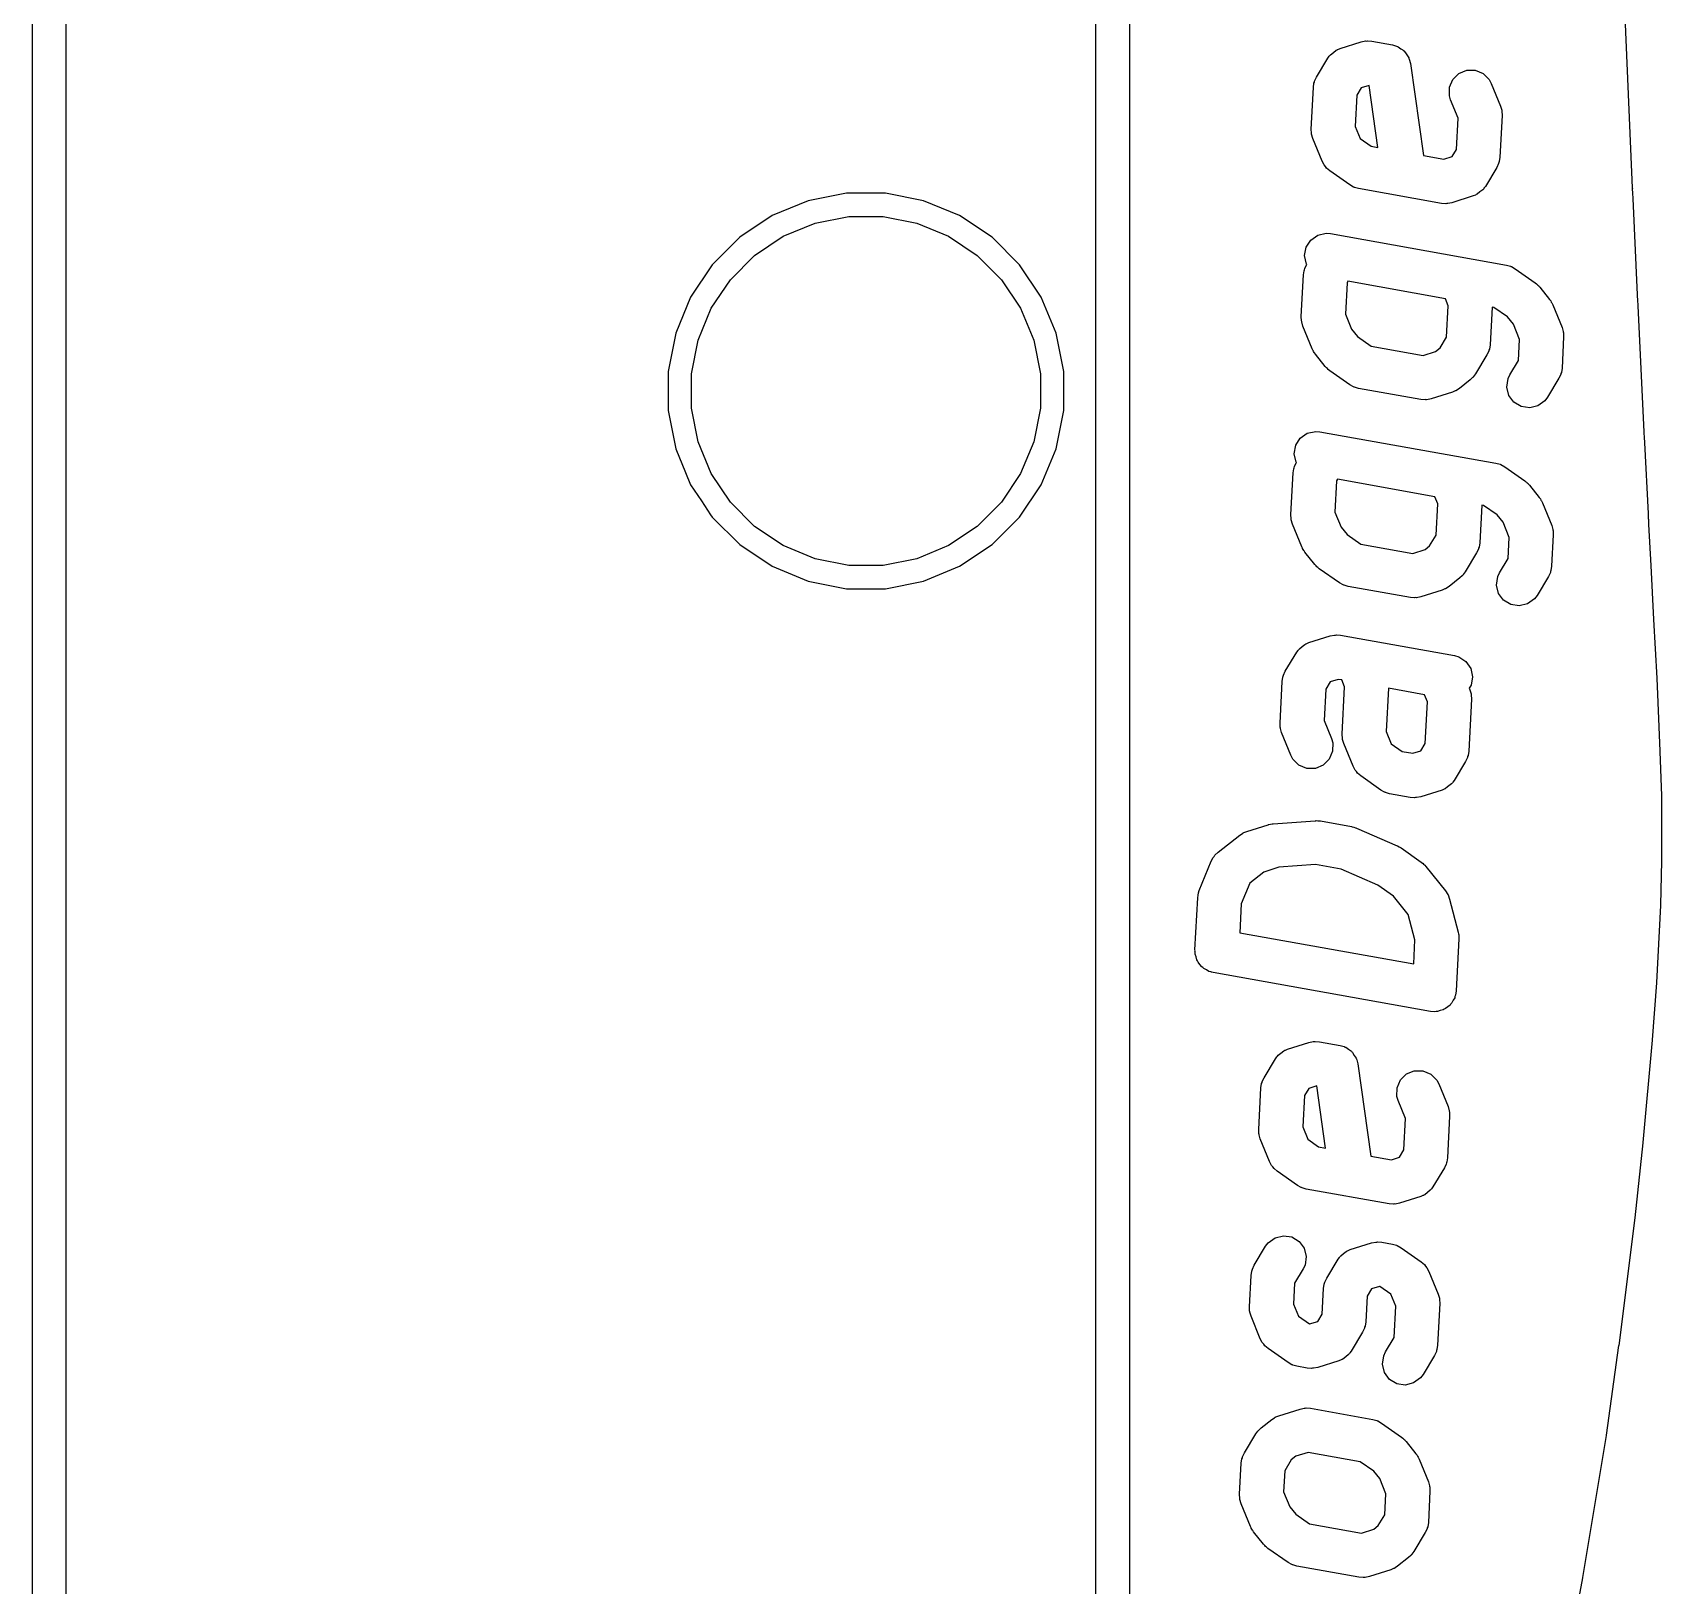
# Model space of a CAD drawing. Extents: x 121.6 to 171.8, y -137.8 to -68.
# Drawn here: x 164 to 171.43, y -114.95 to -107.86 of the extents above; entities that cross this region are included whole.
import ezdxf

# ---------------------------------------------------------------- set-up
doc = ezdxf.new("R2010")
doc.units = 0
doc.layers.add('BLACK', color=7, linetype='CONTINUOUS')

msp = doc.modelspace()

# ---------------------------------------------------------------- linework, layer by layer
at = {"layer": 'BLACK', "linetype": 'CONTINUOUS'}
for p, q in [((163.9981, -118.478837), (163.9981, -103.632401)), ((169.0019, -103.632401), (169.0019, -119.482)), ((164.1505, -103.708601), (164.1505, -119.482)), ((168.8495, -119.482), (168.8495, -103.708601)), ((171.263614, -107.82695), (171.296439, -108.572432)), ((169.907752, -107.981521), (169.914147, -107.972939)), ((169.914147, -107.972939), (169.915354, -107.970617)), ((169.915354, -107.970617), (169.91676, -107.969434)), ((169.91676, -107.969434), (169.919467, -107.965803)), ((169.919467, -107.965803), (169.932659, -107.956066)), ((169.932659, -107.956066), (169.945219, -107.945507)), ((169.945219, -107.945507), (169.949385, -107.943723)), ((169.949385, -107.943723), (169.950861, -107.942634)), ((169.950861, -107.942634), (169.953399, -107.942004)), ((169.953399, -107.942004), (169.96324, -107.937791)), ((169.96324, -107.937791), (170.060218, -107.90711)), ((170.060218, -107.90711), (170.079397, -107.903056)), ((170.079397, -107.903056), (170.083954, -107.90345)), ((170.083954, -107.90345), (170.088418, -107.902471)), ((170.088418, -107.902471), (170.107961, -107.904009)), ((170.107961, -107.904009), (170.202445, -107.920882)), ((170.202445, -107.920882), (170.221313, -107.926203)), ((170.221313, -107.926203), (170.224539, -107.928268)), ((170.224539, -107.928268), (170.228245, -107.929224)), ((170.228245, -107.929224), (170.240863, -107.938719)), ((170.240863, -107.938719), (170.254174, -107.94724)), ((170.254174, -107.94724), (170.256364, -107.950382)), ((170.256364, -107.950382), (170.259423, -107.952684)), ((170.259423, -107.952684), (170.26745, -107.966289)), ((170.26745, -107.966289), (170.276484, -107.97925)), ((169.855526, -108.068192), (169.907752, -107.981521)), ((170.276484, -107.97925), (170.277304, -107.982988)), ((170.277304, -107.982988), (170.279251, -107.986288)), ((170.279251, -107.986288), (170.283882, -108.005337)), ((170.283882, -108.005337), (170.343312, -108.426025)), ((170.505188, -108.050934), (170.541314, -108.036191)), ((170.541314, -108.036191), (170.580331, -108.036395)), ((170.580331, -108.036395), (170.616301, -108.051514)), ((169.831346, -108.304786), (169.841315, -108.11457)), ((169.841315, -108.11457), (169.844254, -108.095189)), ((169.844254, -108.095189), (169.84637, -108.090751)), ((169.84637, -108.090751), (169.847103, -108.085893)), ((169.847103, -108.085893), (169.855526, -108.068192)), ((170.059568, -108.117085), (170.039732, -108.150003)), ((170.096051, -108.105542), (170.059568, -108.117085)), ((170.136099, -108.389022), (170.096051, -108.105542)), ((170.462132, -108.153367), (170.462336, -108.11435)), ((170.462336, -108.11435), (170.477455, -108.07838)), ((170.477455, -108.07838), (170.505188, -108.050934)), ((170.616301, -108.051514), (170.643747, -108.079247)), ((170.643747, -108.079247), (170.652897, -108.096584)), ((170.652897, -108.096584), (170.695155, -108.200128)), ((170.039732, -108.150003), (170.032241, -108.292931)), ((170.467725, -108.172156), (170.462132, -108.153367)), ((170.501536, -108.255002), (170.467725, -108.172156)), ((170.494045, -108.397929), (170.501536, -108.255002)), ((170.702432, -108.243148), (170.692463, -108.433363)), ((170.695155, -108.200128), (170.700748, -108.218916)), ((170.700748, -108.218916), (170.700735, -108.221307)), ((170.700735, -108.221307), (170.701535, -108.223565)), ((170.701535, -108.223565), (170.702432, -108.243148)), ((169.832243, -108.324369), (169.831346, -108.304786)), ((169.833042, -108.326626), (169.832243, -108.324369)), ((169.83303, -108.329017), (169.833042, -108.326626)), ((169.838623, -108.347806), (169.83303, -108.329017)), ((170.032241, -108.292931), (170.054934, -108.348533)), ((169.880881, -108.45135), (169.838623, -108.347806)), ((170.054934, -108.348533), (170.104754, -108.383424)), ((170.104754, -108.383424), (170.136099, -108.389022)), ((170.474209, -108.430847), (170.494045, -108.397929)), ((169.890031, -108.468687), (169.880881, -108.45135)), ((169.896377, -108.4751), (169.890031, -108.468687)), ((169.901224, -108.482709), (169.896377, -108.4751)), ((169.916102, -108.495474), (169.901224, -108.482709)), ((170.008094, -108.5599), (169.916102, -108.495474)), ((170.343312, -108.426025), (170.436724, -108.442707)), ((170.436724, -108.442707), (170.474209, -108.430847)), ((170.678252, -108.479741), (170.626026, -108.566412)), ((170.686675, -108.46204), (170.678252, -108.479741)), ((170.687407, -108.457181), (170.686675, -108.46204)), ((170.689524, -108.452744), (170.687407, -108.457181)), ((170.692463, -108.433363), (170.689524, -108.452744)), ((170.025176, -108.569518), (170.008094, -108.5599)), ((170.027235, -108.569974), (170.025176, -108.569518)), ((170.029012, -108.571112), (170.027235, -108.569974)), ((170.626026, -108.566412), (170.61963, -108.574992)), ((167.536721, -108.632087), (167.372462, -108.700126)), ((167.536723, -108.632087), (167.536721, -108.632087)), ((167.711098, -108.597401), (167.536723, -108.632087)), ((167.711102, -108.597401), (167.711098, -108.597401)), ((167.888898, -108.597401), (167.711102, -108.597401)), ((167.888901, -108.597401), (167.888898, -108.597401)), ((168.063277, -108.632087), (167.888901, -108.597401)), ((168.227537, -108.700126), (168.063277, -108.632087)), ((170.047879, -108.576433), (170.029012, -108.571112)), ((170.425818, -108.643924), (170.047879, -108.576433)), ((170.44536, -108.645462), (170.425818, -108.643924)), ((170.449826, -108.644481), (170.44536, -108.645462)), ((170.454381, -108.644876), (170.449826, -108.644481)), ((170.473561, -108.640823), (170.454381, -108.644876)), ((170.570538, -108.610142), (170.473561, -108.640823)), ((170.580378, -108.605928), (170.570538, -108.610142)), ((170.582917, -108.605299), (170.580378, -108.605928)), ((170.584392, -108.604209), (170.582917, -108.605299)), ((170.588559, -108.602426), (170.584392, -108.604209)), ((170.601118, -108.591866), (170.588559, -108.602426)), ((170.614311, -108.58213), (170.601118, -108.591866)), ((170.617017, -108.578498), (170.614311, -108.58213)), ((170.618424, -108.577316), (170.617017, -108.578498)), ((170.61963, -108.574992), (170.618424, -108.577316)), ((171.296439, -108.572432), (171.296438, -108.572432)), ((171.296438, -108.572432), (171.296654, -108.577342)), ((171.296654, -108.577342), (171.296625, -108.577425)), ((171.296625, -108.577425), (171.297516, -108.596887)), ((171.297516, -108.596887), (171.297518, -108.596922)), ((171.297518, -108.596922), (171.29754, -108.597402)), ((171.29754, -108.597402), (171.297544, -108.59749)), ((171.297544, -108.59749), (171.298615, -108.621833)), ((171.298615, -108.621833), (171.298677, -108.622259)), ((171.298677, -108.622259), (171.318778, -109.061343)), ((167.37246, -108.700127), (167.224626, -108.798905)), ((167.372462, -108.700126), (167.37246, -108.700127)), ((167.567743, -108.734353), (167.721576, -108.703754)), ((167.567743, -108.734353), (167.721576, -108.703754)), ((167.721576, -108.703754), (167.878424, -108.703754)), ((167.721576, -108.703754), (167.878424, -108.703754)), ((167.878424, -108.703754), (168.032257, -108.734353)), ((167.878424, -108.703754), (168.032257, -108.734353)), ((168.227539, -108.700127), (168.227537, -108.700126)), ((168.227541, -108.700128), (168.227539, -108.700127)), ((168.375374, -108.798906), (168.227541, -108.700128)), ((167.422835, -108.794376), (167.567743, -108.734353)), ((167.422835, -108.794376), (167.567743, -108.734353)), ((168.032257, -108.734353), (168.177165, -108.794376)), ((168.032257, -108.734353), (168.177165, -108.794376)), ((169.829218, -108.811356), (169.861228, -108.789046)), ((169.861228, -108.789046), (169.89934, -108.780684)), ((169.89934, -108.780684), (169.918883, -108.782222)), ((169.918883, -108.782222), (170.722, -108.925641)), ((167.224626, -108.798905), (167.098904, -108.924627)), ((167.292422, -108.881515), (167.422835, -108.794376)), ((167.292422, -108.881515), (167.422835, -108.794376)), ((168.177165, -108.794376), (168.307578, -108.881515)), ((168.177165, -108.794376), (168.307578, -108.881515)), ((168.501095, -108.924627), (168.375374, -108.798906)), ((169.801322, -108.882628), (169.808181, -108.844218)), ((169.808181, -108.844218), (169.829218, -108.811356)), ((167.098904, -108.924627), (167.000126, -109.072461)), ((167.181514, -108.992423), (167.292422, -108.881515)), ((167.181514, -108.992423), (167.292422, -108.881515)), ((168.307578, -108.881515), (168.418486, -108.992423)), ((168.307578, -108.881515), (168.418486, -108.992423)), ((168.599873, -109.07246), (168.501095, -108.924627)), ((169.809684, -108.92074), (169.801322, -108.882628)), ((169.80151, -108.94672), (169.802243, -108.941862)), ((169.802243, -108.941862), (169.810666, -108.924161)), ((169.811316, -108.923081), (169.809684, -108.92074)), ((169.810666, -108.924161), (169.811316, -108.923081)), ((170.722, -108.925641), (170.740868, -108.930962)), ((170.740868, -108.930962), (170.742643, -108.932098)), ((170.742643, -108.932098), (170.744705, -108.932556)), ((170.744705, -108.932556), (170.761787, -108.942174)), ((170.761787, -108.942174), (170.853779, -109.006601)), ((167.094375, -109.122836), (167.181514, -108.992423)), ((167.094375, -109.122836), (167.181514, -108.992423)), ((168.418486, -108.992423), (168.505625, -109.122836)), ((168.418486, -108.992423), (168.505625, -109.122836)), ((169.786486, -109.160754), (169.796455, -108.970539)), ((169.796455, -108.970539), (169.799394, -108.951158)), ((169.799394, -108.951158), (169.80151, -108.94672)), ((169.994872, -109.005972), (169.987381, -109.148899)), ((169.998689, -108.999638), (169.994872, -109.005972)), ((170.443671, -109.079102), (169.998689, -108.999638)), ((170.853779, -109.006601), (170.858796, -109.010906)), ((170.858796, -109.010906), (170.860848, -109.012037)), ((170.860848, -109.012037), (170.864588, -109.015875)), ((170.864588, -109.015875), (170.868656, -109.019366)), ((167.000125, -109.072463), (166.932086, -109.236722)), ((167.000126, -109.072461), (167.000125, -109.072463)), ((168.667913, -109.236722), (168.599873, -109.07246)), ((170.456677, -109.11097), (170.443671, -109.079102)), ((170.868656, -109.019366), (170.869914, -109.021342)), ((170.869914, -109.021342), (170.874528, -109.026077)), ((170.874528, -109.026077), (170.919278, -109.082067)), ((170.919278, -109.082067), (170.922936, -109.087697)), ((170.922936, -109.087697), (170.924599, -109.089378)), ((170.924599, -109.089378), (170.927072, -109.094063)), ((171.318778, -109.061343), (171.319006, -109.06631)), ((171.319006, -109.06631), (171.318949, -109.066471)), ((171.318949, -109.066471), (171.319913, -109.086114)), ((171.319913, -109.086114), (171.319911, -109.086117)), ((171.319911, -109.086117), (171.319913, -109.086117)), ((171.319913, -109.086117), (171.321026, -109.11042)), ((167.034352, -109.267744), (167.094375, -109.122836)), ((167.034352, -109.267744), (167.094375, -109.122836)), ((168.505625, -109.122836), (168.565648, -109.267744)), ((168.505625, -109.122836), (168.565648, -109.267744)), ((169.787383, -109.180337), (169.786486, -109.160754)), ((169.987381, -109.148899), (170.015737, -109.218377)), ((170.449186, -109.253898), (170.456677, -109.11097)), ((170.656628, -109.117131), (170.647604, -109.289332)), ((170.665124, -109.118648), (170.656628, -109.117131)), ((170.727272, -109.162173), (170.665124, -109.118648)), ((170.754032, -109.195655), (170.727272, -109.162173)), ((170.927072, -109.094063), (170.929958, -109.098506)), ((170.929958, -109.098506), (170.930614, -109.100776)), ((170.930614, -109.100776), (170.933749, -109.106715)), ((170.933749, -109.106715), (170.976007, -109.210259)), ((171.321026, -109.11042), (171.321145, -109.111235)), ((171.321145, -109.111235), (171.349373, -109.686411)), ((166.932086, -109.236724), (166.8974, -109.411099)), ((166.932086, -109.236722), (166.932086, -109.236724)), ((168.7026, -109.411103), (168.667913, -109.236722)), ((169.788182, -109.182594), (169.787383, -109.180337)), ((169.78817, -109.184985), (169.788182, -109.182594)), ((169.793763, -109.203774), (169.78817, -109.184985)), ((169.836021, -109.307318), (169.793763, -109.203774)), ((170.015737, -109.218377), (170.042496, -109.251858)), ((170.782388, -109.265134), (170.754032, -109.195655)), ((170.976007, -109.210259), (170.9816, -109.229047)), ((170.9816, -109.229047), (170.981587, -109.231437)), ((170.981587, -109.231437), (170.982387, -109.233695)), ((170.982387, -109.233695), (170.983284, -109.253278)), ((167.003753, -109.421577), (167.034352, -109.267744)), ((167.003753, -109.421577), (167.034352, -109.267744)), ((168.565648, -109.267744), (168.596247, -109.421577)), ((168.565648, -109.267744), (168.596247, -109.421577)), ((169.839155, -109.313256), (169.836021, -109.307318)), ((169.839812, -109.315527), (169.839155, -109.313256)), ((170.042496, -109.251858), (170.104645, -109.295383)), ((170.104645, -109.295383), (170.342129, -109.337793)), ((170.398261, -109.320034), (170.419308, -109.30348)), ((170.419308, -109.30348), (170.449186, -109.253898)), ((170.642548, -109.31315), (170.641816, -109.318009)), ((170.644665, -109.308713), (170.642548, -109.31315)), ((170.647604, -109.289332), (170.644665, -109.308713)), ((170.77739, -109.360506), (170.782388, -109.265134)), ((170.983284, -109.253278), (170.975808, -109.395939)), ((169.842697, -109.319969), (169.839812, -109.315527)), ((169.845171, -109.324655), (169.842697, -109.319969)), ((169.846833, -109.326335), (169.845171, -109.324655)), ((169.850492, -109.331966), (169.846833, -109.326335)), ((169.895242, -109.387956), (169.850492, -109.331966)), ((169.899855, -109.39269), (169.895242, -109.387956)), ((170.342129, -109.337793), (170.398261, -109.320034)), ((170.633393, -109.33571), (170.581165, -109.422382)), ((170.641816, -109.318009), (170.633393, -109.33571)), ((170.738067, -109.425764), (170.77739, -109.360506)), ((166.8974, -109.411099), (166.8974, -109.588902)), ((167.003753, -109.578425), (167.003753, -109.421577)), ((167.003753, -109.578425), (167.003753, -109.421577)), ((168.596247, -109.421577), (168.596247, -109.578425)), ((168.596247, -109.421577), (168.596247, -109.578425)), ((168.7026, -109.588899), (168.7026, -109.411103)), ((169.901114, -109.394667), (169.899855, -109.39269)), ((169.90518, -109.398155), (169.901114, -109.394667)), ((169.908922, -109.401996), (169.90518, -109.398155)), ((169.910975, -109.403127), (169.908922, -109.401996)), ((169.915992, -109.407432), (169.910975, -109.403127)), ((170.007985, -109.471859), (169.915992, -109.407432)), ((170.557335, -109.44937), (170.507602, -109.488487)), ((170.567857, -109.439276), (170.557335, -109.44937)), ((170.569451, -109.4381), (170.567857, -109.439276)), ((170.570373, -109.436862), (170.569451, -109.4381)), ((170.571482, -109.435799), (170.570373, -109.436862)), ((170.572447, -109.434078), (170.571482, -109.435799)), ((170.581165, -109.422382), (170.572447, -109.434078)), ((170.723827, -109.482048), (170.729643, -109.443466)), ((170.729643, -109.443466), (170.738067, -109.425764)), ((170.961597, -109.442318), (170.909369, -109.52899)), ((170.97002, -109.424617), (170.961597, -109.442318)), ((170.970752, -109.419758), (170.97002, -109.424617)), ((170.972869, -109.415321), (170.970752, -109.419758)), ((170.975808, -109.395939), (170.972869, -109.415321)), ((170.025066, -109.481477), (170.007985, -109.471859)), ((170.027127, -109.481934), (170.025066, -109.481477)), ((170.028903, -109.483071), (170.027127, -109.481934)), ((170.04777, -109.488392), (170.028903, -109.483071)), ((170.331223, -109.53901), (170.04777, -109.488392)), ((170.378967, -109.535909), (170.359787, -109.539962)), ((170.475944, -109.505228), (170.378967, -109.535909)), ((170.489107, -109.499591), (170.475944, -109.505228)), ((170.49108, -109.499038), (170.489107, -109.499591)), ((170.492461, -109.498155), (170.49108, -109.499038)), ((170.493965, -109.497512), (170.492461, -109.498155)), ((170.495529, -109.496196), (170.493965, -109.497512)), ((170.507602, -109.488487), (170.495529, -109.496196)), ((170.733218, -109.519919), (170.723827, -109.482048)), ((170.756387, -109.551314), (170.733218, -109.519919)), ((170.909369, -109.52899), (170.897655, -109.544708)), ((166.8974, -109.588902), (166.932086, -109.763277)), ((167.034352, -109.732258), (167.003753, -109.578425)), ((167.034352, -109.732258), (167.003753, -109.578425)), ((168.596247, -109.578425), (168.565648, -109.732258)), ((168.596247, -109.578425), (168.565648, -109.732258)), ((168.667913, -109.76328), (168.7026, -109.588899)), ((170.350766, -109.540548), (170.331223, -109.53901)), ((170.355232, -109.539567), (170.350766, -109.540548)), ((170.359787, -109.539962), (170.355232, -109.539567)), ((170.789807, -109.571452), (170.756387, -109.551314)), ((170.828389, -109.577268), (170.789807, -109.571452)), ((170.86626, -109.567877), (170.828389, -109.577268)), ((170.897655, -109.544708), (170.86626, -109.567877)), ((169.813876, -109.692568), (169.851988, -109.684206)), ((169.851988, -109.684206), (169.871531, -109.685744)), ((167.094375, -109.877166), (167.034352, -109.732258)), ((167.094375, -109.877166), (167.034352, -109.732258)), ((168.565648, -109.732258), (168.505625, -109.877166)), ((168.565648, -109.732258), (168.505625, -109.877166)), ((169.75397, -109.78615), (169.760829, -109.74774)), ((169.760829, -109.74774), (169.781866, -109.714878)), ((169.781866, -109.714878), (169.813876, -109.692568)), ((169.871531, -109.685744), (170.674648, -109.829163)), ((171.349373, -109.686411), (171.349616, -109.691366)), ((171.349616, -109.691366), (171.349582, -109.691463)), ((171.349582, -109.691463), (171.350609, -109.711591)), ((171.350609, -109.711591), (171.351794, -109.735719)), ((171.351794, -109.735719), (171.351865, -109.736201)), ((171.351865, -109.736201), (171.368387, -110.059739)), ((166.932086, -109.763277), (166.932086, -109.763279)), ((166.932086, -109.763279), (166.976958, -109.871608)), ((168.599873, -109.927542), (168.667913, -109.76328)), ((169.762332, -109.824262), (169.75397, -109.78615)), ((169.754892, -109.845384), (169.763315, -109.827683)), ((169.763964, -109.826604), (169.762332, -109.824262)), ((169.763315, -109.827683), (169.763964, -109.826604)), ((170.674648, -109.829163), (170.693516, -109.834484)), ((166.976958, -109.871608), (167.000127, -109.927542)), ((167.181514, -110.007579), (167.094375, -109.877166)), ((167.181514, -110.007579), (167.094375, -109.877166)), ((168.505625, -109.877166), (168.418486, -110.007579)), ((168.505625, -109.877166), (168.418486, -110.007579)), ((169.739135, -110.064276), (169.749104, -109.874061)), ((169.749104, -109.874061), (169.752043, -109.85468)), ((169.752043, -109.85468), (169.754159, -109.850242)), ((169.754159, -109.850242), (169.754892, -109.845384)), ((169.951338, -109.90316), (169.947521, -109.909494)), ((170.396319, -109.982624), (169.951338, -109.90316)), ((170.693516, -109.834484), (170.695291, -109.83562)), ((170.695291, -109.83562), (170.697353, -109.836078)), ((170.697353, -109.836078), (170.714434, -109.845696)), ((170.714434, -109.845696), (170.806427, -109.910123)), ((167.000127, -109.927542), (167.049849, -110.001956)), ((168.501095, -110.075375), (168.599873, -109.927542)), ((169.947521, -109.909494), (169.94003, -110.052421)), ((170.806427, -109.910123), (170.811443, -109.914427)), ((170.811443, -109.914427), (170.813497, -109.915559)), ((170.813497, -109.915559), (170.817238, -109.919399)), ((170.817238, -109.919399), (170.821305, -109.922888)), ((170.821305, -109.922888), (170.822563, -109.924864)), ((170.822563, -109.924864), (170.827177, -109.929599)), ((170.827177, -109.929599), (170.871927, -109.985589)), ((167.049849, -110.001956), (167.091733, -110.064642)), ((167.292422, -110.118487), (167.181514, -110.007579)), ((167.292422, -110.118487), (167.181514, -110.007579)), ((168.418486, -110.007579), (168.307578, -110.118487)), ((168.418486, -110.007579), (168.307578, -110.118487)), ((169.94003, -110.052421), (169.968386, -110.121899)), ((170.409325, -110.014492), (170.396319, -109.982624)), ((170.401834, -110.15742), (170.409325, -110.014492)), ((170.609276, -110.020653), (170.600252, -110.192854)), ((170.617773, -110.022171), (170.609276, -110.020653)), ((170.679922, -110.065696), (170.617773, -110.022171)), ((170.871927, -109.985589), (170.875585, -109.991219)), ((170.875585, -109.991219), (170.877248, -109.9929)), ((170.877248, -109.9929), (170.879721, -109.997585)), ((170.879721, -109.997585), (170.882607, -110.002028)), ((170.882607, -110.002028), (170.883263, -110.004298)), ((170.883263, -110.004298), (170.886398, -110.010237)), ((170.886398, -110.010237), (170.928656, -110.113781)), ((167.091733, -110.064642), (167.098905, -110.075375)), ((167.098905, -110.075375), (167.224626, -110.201096)), ((167.422835, -110.205626), (167.292422, -110.118487)), ((167.422835, -110.205626), (167.292422, -110.118487)), ((168.307578, -110.118487), (168.177165, -110.205626)), ((168.307578, -110.118487), (168.177165, -110.205626)), ((168.375374, -110.201096), (168.501095, -110.075375)), ((169.740032, -110.083859), (169.739135, -110.064276)), ((169.740831, -110.086116), (169.740032, -110.083859)), ((169.740819, -110.088507), (169.740831, -110.086116)), ((169.746412, -110.107296), (169.740819, -110.088507)), ((169.78867, -110.21084), (169.746412, -110.107296)), ((169.968386, -110.121899), (169.995144, -110.155379)), ((170.706681, -110.099177), (170.679922, -110.065696)), ((170.735037, -110.168655), (170.706681, -110.099177)), ((170.928656, -110.113781), (170.934249, -110.132569)), ((171.368387, -110.059739), (171.368637, -110.064643)), ((171.368637, -110.064643), (171.368604, -110.06474)), ((171.368604, -110.06474), (171.369624, -110.083992)), ((171.369624, -110.083992), (171.369645, -110.084389)), ((171.369645, -110.084389), (171.369646, -110.084392)), ((171.369646, -110.084392), (171.369651, -110.084487)), ((171.369651, -110.084487), (171.370905, -110.109023)), ((171.370905, -110.109023), (171.370979, -110.109515)), ((171.370979, -110.109515), (171.380917, -110.296774)), ((167.224626, -110.201096), (167.372459, -110.299874)), ((168.227541, -110.299874), (168.375374, -110.201096)), ((169.995144, -110.155379), (170.057295, -110.198906)), ((170.057295, -110.198906), (170.294778, -110.241315)), ((170.371956, -110.207003), (170.401834, -110.15742)), ((170.600252, -110.192854), (170.597313, -110.212235)), ((170.730038, -110.264028), (170.735037, -110.168655)), ((170.935933, -110.156801), (170.928456, -110.299462)), ((170.934249, -110.132569), (170.934236, -110.13496)), ((170.934236, -110.13496), (170.935036, -110.137218)), ((170.935036, -110.137218), (170.935933, -110.156801)), ((167.567743, -110.265649), (167.422835, -110.205626)), ((167.567743, -110.265649), (167.422835, -110.205626)), ((167.721576, -110.296248), (167.567743, -110.265649)), ((167.721576, -110.296248), (167.567743, -110.265649)), ((168.032257, -110.265649), (167.878424, -110.296248)), ((168.032257, -110.265649), (167.878424, -110.296248)), ((168.177165, -110.205626), (168.032257, -110.265649)), ((168.177165, -110.205626), (168.032257, -110.265649)), ((169.791804, -110.216778), (169.78867, -110.21084)), ((169.792461, -110.219049), (169.791804, -110.216778)), ((169.795346, -110.223491), (169.792461, -110.219049)), ((169.79782, -110.228177), (169.795346, -110.223491)), ((169.799482, -110.229857), (169.79782, -110.228177)), ((169.803141, -110.235488), (169.799482, -110.229857)), ((169.847891, -110.291478), (169.803141, -110.235488)), ((170.294778, -110.241315), (170.350911, -110.223555)), ((170.350911, -110.223555), (170.371956, -110.207003)), ((170.586041, -110.239232), (170.533815, -110.325903)), ((170.594464, -110.221531), (170.586041, -110.239232)), ((170.595196, -110.216672), (170.594464, -110.221531)), ((170.597313, -110.212235), (170.595196, -110.216672)), ((170.690715, -110.329287), (170.730038, -110.264028)), ((167.372459, -110.299874), (167.536721, -110.367914)), ((167.878424, -110.296248), (167.721576, -110.296248)), ((167.878424, -110.296248), (167.721576, -110.296248)), ((168.063279, -110.367914), (168.227541, -110.299874)), ((169.852504, -110.296212), (169.847891, -110.291478)), ((169.853763, -110.298189), (169.852504, -110.296212)), ((169.85783, -110.301679), (169.853763, -110.298189)), ((169.861571, -110.305518), (169.85783, -110.301679)), ((169.863622, -110.306648), (169.861571, -110.305518)), ((169.86864, -110.310954), (169.863622, -110.306648)), ((169.960632, -110.37538), (169.86864, -110.310954)), ((170.509984, -110.352892), (170.460249, -110.392009)), ((170.520513, -110.342791), (170.509984, -110.352892)), ((170.5221, -110.341621), (170.520513, -110.342791)), ((170.523017, -110.34039), (170.5221, -110.341621)), ((170.524131, -110.339322), (170.523017, -110.34039)), ((170.5251, -110.337594), (170.524131, -110.339322)), ((170.533815, -110.325903), (170.5251, -110.337594)), ((170.676476, -110.385571), (170.682292, -110.346988)), ((170.682292, -110.346988), (170.690715, -110.329287)), ((170.914245, -110.34584), (170.862019, -110.432511)), ((170.922668, -110.328139), (170.914245, -110.34584)), ((170.9234, -110.323278), (170.922668, -110.328139)), ((170.925516, -110.318844), (170.9234, -110.323278)), ((170.928456, -110.299462), (170.925516, -110.318844)), ((171.380917, -110.296774), (171.380917, -110.296777)), ((171.380917, -110.296777), (171.393969, -110.542997)), ((167.536721, -110.367914), (167.711102, -110.402601)), ((167.711102, -110.402601), (167.711108, -110.402601)), ((167.711108, -110.402601), (167.888892, -110.402601)), ((167.888892, -110.402601), (167.888898, -110.402601)), ((167.888898, -110.402601), (168.063279, -110.367914)), ((169.977714, -110.384998), (169.960632, -110.37538)), ((169.979772, -110.385454), (169.977714, -110.384998)), ((169.981551, -110.386593), (169.979772, -110.385454)), ((170.000419, -110.391914), (169.981551, -110.386593)), ((170.283872, -110.442532), (170.000419, -110.391914)), ((170.428592, -110.40875), (170.331616, -110.439431)), ((170.441756, -110.403113), (170.428592, -110.40875)), ((170.443727, -110.40256), (170.441756, -110.403113)), ((170.445106, -110.401679), (170.443727, -110.40256)), ((170.446613, -110.401034), (170.445106, -110.401679)), ((170.44818, -110.399715), (170.446613, -110.401034)), ((170.460249, -110.392009), (170.44818, -110.399715)), ((170.685868, -110.423442), (170.676476, -110.385571)), ((170.709037, -110.454836), (170.685868, -110.423442)), ((170.303415, -110.44407), (170.283872, -110.442532)), ((170.307881, -110.443089), (170.303415, -110.44407)), ((170.312436, -110.443484), (170.307881, -110.443089)), ((170.331616, -110.439431), (170.312436, -110.443484)), ((170.742456, -110.474974), (170.709037, -110.454836)), ((170.781039, -110.48079), (170.742456, -110.474974)), ((170.81891, -110.471398), (170.781039, -110.48079)), ((170.850304, -110.448229), (170.81891, -110.471398)), ((170.862019, -110.432511), (170.850304, -110.448229)), ((171.393969, -110.542997), (171.393969, -110.543032)), ((171.393969, -110.543032), (171.393971, -110.543032)), ((171.393971, -110.543032), (171.407958, -110.810297)), ((169.811344, -110.65257), (169.821185, -110.648357)), ((169.821185, -110.648357), (169.918163, -110.617676)), ((169.918163, -110.617676), (169.937342, -110.613622)), ((169.937342, -110.613622), (169.941899, -110.614016)), ((169.941899, -110.614016), (169.946363, -110.613037)), ((169.946363, -110.613037), (169.965906, -110.614575)), ((169.965906, -110.614575), (170.485571, -110.707376)), ((169.713471, -110.77876), (169.765697, -110.692088)), ((169.765697, -110.692088), (169.772093, -110.683504)), ((169.772093, -110.683504), (169.773299, -110.681183)), ((169.773299, -110.681183), (169.774703, -110.680002)), ((169.774703, -110.680002), (169.777411, -110.676369)), ((169.777411, -110.676369), (169.790608, -110.666629)), ((169.790608, -110.666629), (169.803164, -110.656073)), ((169.803164, -110.656073), (169.80733, -110.654289)), ((169.80733, -110.654289), (169.808806, -110.6532)), ((169.808806, -110.6532), (169.811344, -110.65257)), ((170.485571, -110.707376), (170.504438, -110.712697)), ((170.504438, -110.712697), (170.5373, -110.733734)), ((169.704315, -110.801318), (169.705048, -110.796461)), ((169.705048, -110.796461), (169.713471, -110.77876)), ((170.5373, -110.733734), (170.55961, -110.765744)), ((170.55961, -110.765744), (170.567972, -110.803856)), ((169.689291, -111.015352), (169.69926, -110.825137)), ((169.69926, -110.825137), (169.702199, -110.805756)), ((169.702199, -110.805756), (169.704315, -110.801318)), ((169.897677, -110.860569), (169.890186, -111.003497)), ((169.917512, -110.827651), (169.897677, -110.860569)), ((169.954998, -110.815792), (169.917512, -110.827651)), ((169.971029, -110.818654), (169.954998, -110.815792)), ((169.984036, -110.850523), (169.971029, -110.818654)), ((169.972745, -111.06597), (169.984036, -110.850523)), ((170.183987, -110.856684), (170.17364, -111.054114)), ((170.348967, -110.886146), (170.183987, -110.856684)), ((170.561113, -110.842266), (170.552539, -110.855658)), ((170.552539, -110.855658), (170.555593, -110.863141)), ((170.555593, -110.863141), (170.561186, -110.881929)), ((170.567972, -110.803856), (170.561113, -110.842266)), ((171.407958, -110.810297), (171.407979, -110.810735)), ((171.407979, -110.810735), (171.422485, -111.143934)), ((170.361974, -110.918015), (170.348967, -110.886146)), ((170.351991, -111.108495), (170.361974, -110.918015)), ((170.56287, -110.906161), (170.550409, -111.143929)), ((170.561186, -110.881929), (170.561173, -110.88432)), ((170.561173, -110.88432), (170.561973, -110.886578)), ((170.561973, -110.886578), (170.56287, -110.906161)), ((169.690188, -111.034935), (169.689291, -111.015352)), ((169.890186, -111.003497), (169.923998, -111.086344)), ((169.690987, -111.037192), (169.690188, -111.034935)), ((169.690975, -111.039583), (169.690987, -111.037192)), ((169.696568, -111.058372), (169.690975, -111.039583)), ((169.738826, -111.161916), (169.696568, -111.058372)), ((169.923998, -111.086344), (169.929591, -111.105132)), ((169.973642, -111.085553), (169.972745, -111.06597)), ((169.97444, -111.087808), (169.973642, -111.085553)), ((169.974428, -111.090201), (169.97444, -111.087808)), ((169.980021, -111.108989), (169.974428, -111.090201)), ((170.17364, -111.054114), (170.196333, -111.109718)), ((169.747976, -111.179253), (169.738826, -111.161916)), ((169.929387, -111.14415), (169.914268, -111.18012)), ((169.929591, -111.105132), (169.929387, -111.14415)), ((170.022278, -111.212533), (169.980021, -111.108989)), ((170.196333, -111.109718), (170.246153, -111.144609)), ((170.246153, -111.144609), (170.294669, -111.153273)), ((170.294669, -111.153273), (170.332154, -111.141414)), ((170.332154, -111.141414), (170.351991, -111.108495)), ((170.545353, -111.167747), (170.544621, -111.172606)), ((170.54747, -111.16331), (170.545353, -111.167747)), ((170.550409, -111.143929), (170.54747, -111.16331)), ((171.422485, -111.143934), (171.422507, -111.144517)), ((171.422507, -111.144517), (171.428977, -111.347571)), ((169.775422, -111.206986), (169.747976, -111.179253)), ((169.811392, -111.222105), (169.775422, -111.206986)), ((169.850409, -111.222309), (169.811392, -111.222105)), ((169.886535, -111.207566), (169.850409, -111.222309)), ((169.914268, -111.18012), (169.886535, -111.207566)), ((170.031429, -111.22987), (170.022278, -111.212533)), ((170.037774, -111.236282), (170.031429, -111.22987)), ((170.042622, -111.243893), (170.037774, -111.236282)), ((170.0575, -111.256658), (170.042622, -111.243893)), ((170.536197, -111.190307), (170.483971, -111.276979)), ((170.544621, -111.172606), (170.536197, -111.190307)), ((170.149493, -111.321085), (170.0575, -111.256658)), ((170.438323, -111.316495), (170.428483, -111.320709)), ((170.440862, -111.315866), (170.438323, -111.316495)), ((170.442337, -111.314776), (170.440862, -111.315866)), ((170.446504, -111.312993), (170.442337, -111.314776)), ((170.459063, -111.302433), (170.446504, -111.312993)), ((170.472256, -111.292697), (170.459063, -111.302433)), ((170.474962, -111.289065), (170.472256, -111.292697)), ((170.476369, -111.287883), (170.474962, -111.289065)), ((170.477575, -111.285559), (170.476369, -111.287883)), ((170.483971, -111.276979), (170.477575, -111.285559)), ((170.166574, -111.330703), (170.149493, -111.321085)), ((170.168635, -111.33116), (170.166574, -111.330703)), ((170.170411, -111.332297), (170.168635, -111.33116)), ((170.189278, -111.337618), (170.170411, -111.332297)), ((170.283762, -111.354491), (170.189278, -111.337618)), ((170.303305, -111.356029), (170.283762, -111.354491)), ((170.307771, -111.355048), (170.303305, -111.356029)), ((170.312326, -111.355443), (170.307771, -111.355048)), ((170.331506, -111.35139), (170.312326, -111.355443)), ((170.428483, -111.320709), (170.331506, -111.35139)), ((171.428977, -111.347571), (171.429002, -111.349102)), ((171.429002, -111.349102), (171.429358, -111.643256)), ((169.65757, -111.474617), (169.849031, -111.460809)), ((169.849031, -111.460809), (169.852726, -111.460905)), ((169.852726, -111.460905), (169.854261, -111.460569)), ((169.854261, -111.460569), (169.861437, -111.461133)), ((169.861437, -111.461133), (169.868627, -111.461322)), ((169.868627, -111.461322), (169.870116, -111.461816)), ((169.870116, -111.461816), (169.873803, -111.462107)), ((169.873803, -111.462107), (170.01553, -111.487416)), ((169.406496, -111.604673), (169.505966, -111.526438)), ((169.505966, -111.526438), (169.518034, -111.518731)), ((169.518034, -111.518731), (169.519602, -111.517413)), ((169.519602, -111.517413), (169.521108, -111.516767)), ((169.521108, -111.516767), (169.522488, -111.515887)), ((169.522488, -111.515887), (169.524458, -111.515333)), ((169.524458, -111.515333), (169.537623, -111.509697)), ((169.537623, -111.509697), (169.634599, -111.479016)), ((169.634599, -111.479016), (169.637184, -111.478469)), ((169.637184, -111.478469), (169.638249, -111.477936)), ((169.638249, -111.477936), (169.646058, -111.476594)), ((169.646058, -111.476594), (169.653779, -111.474963)), ((169.653779, -111.474963), (169.65496, -111.475065)), ((169.65496, -111.475065), (169.65757, -111.474617)), ((170.01553, -111.487416), (170.018076, -111.488134)), ((170.018076, -111.488134), (170.019265, -111.488156)), ((170.019265, -111.488156), (170.026793, -111.490592)), ((170.026793, -111.490592), (170.034398, -111.492737)), ((170.034398, -111.492737), (170.035397, -111.493377)), ((170.035397, -111.493377), (170.037916, -111.494192)), ((170.037916, -111.494192), (170.224393, -111.575492)), ((169.39235, -111.618244), (169.406496, -111.604673)), ((170.224393, -111.575492), (170.224596, -111.575605)), ((170.224596, -111.575605), (170.224711, -111.575631)), ((170.224711, -111.575631), (170.233115, -111.580363)), ((170.233115, -111.580363), (170.241508, -111.58505)), ((170.241508, -111.58505), (170.241589, -111.585134)), ((170.241589, -111.585134), (170.241793, -111.585249)), ((170.241793, -111.585249), (170.333785, -111.649675)), ((169.320998, -111.779749), (169.375717, -111.645524)), ((169.375717, -111.645524), (169.384861, -111.628183)), ((169.384861, -111.628183), (169.389276, -111.623718)), ((169.389276, -111.623718), (169.39235, -111.618244)), ((169.683699, -111.673252), (169.615304, -111.69489)), ((169.850948, -111.66119), (169.683699, -111.673252)), ((169.96878, -111.682232), (169.850948, -111.66119)), ((170.135275, -111.75482), (169.96878, -111.682232)), ((170.333785, -111.649675), (170.338801, -111.653979)), ((170.338801, -111.653979), (170.340855, -111.655111)), ((170.340855, -111.655111), (170.344596, -111.658951)), ((170.344596, -111.658951), (170.348663, -111.66244)), ((170.348663, -111.66244), (170.349921, -111.664416)), ((170.349921, -111.664416), (170.354535, -111.669151)), ((170.354535, -111.669151), (170.444036, -111.781132)), ((171.429348, -111.644334), (171.42524, -111.846324)), ((171.429358, -111.643256), (171.429348, -111.644334)), ((169.550932, -111.745521), (169.512577, -111.839604)), ((169.615304, -111.69489), (169.550932, -111.745521)), ((170.20728, -111.805248), (170.135275, -111.75482)), ((169.301275, -112.050034), (169.313736, -111.812266)), ((169.313736, -111.812266), (169.315426, -111.801117)), ((169.315412, -111.798539), (169.316239, -111.795754)), ((169.315426, -111.801117), (169.315412, -111.798539)), ((169.316239, -111.795754), (169.316675, -111.792884)), ((169.316675, -111.792884), (169.317784, -111.790557)), ((169.317784, -111.790557), (169.320998, -111.779749)), ((169.512577, -111.839604), (169.505621, -111.972344)), ((170.274598, -111.889475), (170.20728, -111.805248)), ((170.444036, -111.781132), (170.454716, -111.797571)), ((170.454716, -111.797571), (170.455059, -111.798756)), ((170.455059, -111.798756), (170.455805, -111.799738)), ((170.455805, -111.799738), (170.462628, -111.818115)), ((170.462628, -111.818115), (170.502393, -111.969213)), ((170.305006, -112.005018), (170.274598, -111.889475)), ((171.425178, -111.847996), (171.406245, -112.199507)), ((171.42524, -111.846324), (171.425178, -111.847996)), ((169.505621, -111.972344), (170.29929, -112.114075)), ((170.502393, -111.969213), (170.50378, -111.977854)), ((170.50378, -111.977854), (170.504652, -111.980315)), ((170.504652, -111.980315), (170.504842, -111.984465)), ((170.504842, -111.984465), (170.505501, -111.988569)), ((170.505501, -111.988569), (170.505148, -111.991156)), ((169.301157, -112.057231), (169.301513, -112.055235)), ((169.301722, -112.059809), (169.301157, -112.057231)), ((169.301513, -112.055235), (169.301275, -112.050034)), ((169.302172, -112.069617), (169.301722, -112.059809)), ((170.29929, -112.114075), (170.305006, -112.005018)), ((170.505549, -111.999898), (170.493088, -112.237667)), ((170.505148, -111.991156), (170.505549, -111.999898)), ((169.306647, -112.082254), (169.302172, -112.069617)), ((169.309519, -112.095343), (169.306647, -112.082254)), ((169.313103, -112.100486), (169.309519, -112.095343)), ((169.315197, -112.106397), (169.313103, -112.100486)), ((169.324164, -112.116355), (169.315197, -112.106397)), ((169.331829, -112.127353), (169.324164, -112.116355)), ((169.337111, -112.130734), (169.331829, -112.127353)), ((169.341306, -112.135393), (169.337111, -112.130734)), ((169.3534, -112.141162), (169.341306, -112.135393)), ((169.364691, -112.14839), (169.3534, -112.141162)), ((169.374137, -112.151054), (169.364691, -112.14839)), ((169.376523, -112.152192), (169.374137, -112.151054)), ((169.378548, -112.152298), (169.376523, -112.152192)), ((169.383558, -112.153711), (169.378548, -112.152298)), ((170.375646, -112.330876), (169.383558, -112.153711)), ((171.406193, -112.200331), (171.387865, -112.46053)), ((171.406245, -112.199507), (171.406193, -112.200331)), ((170.479118, -112.280172), (170.47335, -112.292265)), ((170.486347, -112.26888), (170.479118, -112.280172)), ((170.487449, -112.262707), (170.486347, -112.26888)), ((170.490149, -112.257048), (170.487449, -112.262707)), ((170.493088, -112.237667), (170.490149, -112.257048)), ((170.395188, -112.332414), (170.375646, -112.330876)), ((170.40131, -112.33107), (170.395188, -112.332414)), ((170.407574, -112.331399), (170.40131, -112.33107)), ((170.420211, -112.326923), (170.407574, -112.331399)), ((170.4333, -112.324052), (170.420211, -112.326923)), ((170.438443, -112.320466), (170.4333, -112.324052)), ((170.444354, -112.318374), (170.438443, -112.320466)), ((170.45431, -112.309408), (170.444354, -112.318374)), ((170.465311, -112.301742), (170.45431, -112.309408)), ((170.468693, -112.296457), (170.465311, -112.301742)), ((170.47335, -112.292265), (170.468693, -112.296457)), ((169.705969, -112.510671), (169.710134, -112.508887)), ((169.710134, -112.508887), (169.711612, -112.507797)), ((169.711612, -112.507797), (169.714152, -112.507166)), ((169.714152, -112.507166), (169.72399, -112.502955)), ((169.72399, -112.502955), (169.820968, -112.472274)), ((169.820968, -112.472274), (169.840147, -112.46822)), ((169.840147, -112.46822), (169.844704, -112.468614)), ((169.844704, -112.468614), (169.849168, -112.467635)), ((169.849168, -112.467635), (169.868711, -112.469173)), ((169.868711, -112.469173), (169.963195, -112.486046)), ((169.963195, -112.486046), (169.982063, -112.491367)), ((169.982063, -112.491367), (169.985289, -112.493432)), ((169.985289, -112.493432), (169.988995, -112.494388)), ((169.988995, -112.494388), (170.001613, -112.503883)), ((170.001613, -112.503883), (170.014924, -112.512404)), ((171.387772, -112.461667), (171.344053, -112.929726)), ((171.387865, -112.46053), (171.387772, -112.461667)), ((169.616276, -112.633355), (169.668503, -112.546684)), ((169.668503, -112.546684), (169.674898, -112.538102)), ((169.674898, -112.538102), (169.676104, -112.535781)), ((169.676104, -112.535781), (169.677508, -112.534599)), ((169.677508, -112.534599), (169.680217, -112.530966)), ((169.680217, -112.530966), (169.693416, -112.521225)), ((169.693416, -112.521225), (169.705969, -112.510671)), ((170.014924, -112.512404), (170.017114, -112.515546)), ((170.017114, -112.515546), (170.020173, -112.517848)), ((170.020173, -112.517848), (170.0282, -112.531453)), ((170.0282, -112.531453), (170.037234, -112.544414)), ((170.037234, -112.544414), (170.038054, -112.548152)), ((170.038054, -112.548152), (170.040001, -112.551452)), ((170.040001, -112.551452), (170.044632, -112.570501)), ((170.044632, -112.570501), (170.104062, -112.991189)), ((169.605003, -112.660353), (169.607119, -112.655915)), ((169.607119, -112.655915), (169.607852, -112.651057)), ((169.607852, -112.651057), (169.616276, -112.633355)), ((170.223086, -112.679514), (170.238205, -112.643544)), ((170.238205, -112.643544), (170.265938, -112.616098)), ((170.265938, -112.616098), (170.302064, -112.601355)), ((170.302064, -112.601355), (170.341081, -112.601559)), ((170.341081, -112.601559), (170.377051, -112.616678)), ((170.377051, -112.616678), (170.404497, -112.644411)), ((170.404497, -112.644411), (170.413647, -112.661748)), ((169.592096, -112.869951), (169.602064, -112.679735)), ((169.602064, -112.679735), (169.605003, -112.660353)), ((169.800481, -112.715167), (169.792991, -112.858094)), ((169.820317, -112.682249), (169.800481, -112.715167)), ((169.856801, -112.670706), (169.820317, -112.682249)), ((169.896849, -112.954186), (169.856801, -112.670706)), ((170.222882, -112.718531), (170.223086, -112.679514)), ((170.228475, -112.73732), (170.222882, -112.718531)), ((170.413647, -112.661748), (170.455905, -112.765292)), ((170.262286, -112.820166), (170.228475, -112.73732)), ((170.455905, -112.765292), (170.461498, -112.78408)), ((170.461498, -112.78408), (170.461485, -112.786471)), ((170.461485, -112.786471), (170.462285, -112.788729)), ((170.462285, -112.788729), (170.463182, -112.808312)), ((169.592993, -112.889534), (169.592096, -112.869951)), ((169.792991, -112.858094), (169.815684, -112.913697)), ((170.254795, -112.963093), (170.262286, -112.820166)), ((170.463182, -112.808312), (170.453213, -112.998527)), ((169.593792, -112.891791), (169.592993, -112.889534)), ((169.59378, -112.894181), (169.593792, -112.891791)), ((169.599373, -112.91297), (169.59378, -112.894181)), ((169.641631, -113.016514), (169.599373, -112.91297)), ((169.815684, -112.913697), (169.865504, -112.948588)), ((169.865504, -112.948588), (169.896849, -112.954186)), ((171.343994, -112.930327), (171.307874, -113.272386)), ((171.344053, -112.929726), (171.343994, -112.930327)), ((169.650781, -113.033851), (169.641631, -113.016514)), ((170.104062, -112.991189), (170.197474, -113.007871)), ((170.197474, -113.007871), (170.234959, -112.996011)), ((170.234959, -112.996011), (170.254795, -112.963093)), ((170.447425, -113.027204), (170.439002, -113.044905)), ((170.448157, -113.022345), (170.447425, -113.027204)), ((170.450274, -113.017908), (170.448157, -113.022345)), ((170.453213, -112.998527), (170.450274, -113.017908)), ((169.657127, -113.040264), (169.650781, -113.033851)), ((169.661974, -113.047873), (169.657127, -113.040264)), ((169.676852, -113.060638), (169.661974, -113.047873)), ((169.768844, -113.125064), (169.676852, -113.060638)), ((170.439002, -113.044905), (170.386776, -113.131576)), ((169.785926, -113.134682), (169.768844, -113.125064)), ((169.787985, -113.135138), (169.785926, -113.134682)), ((169.789762, -113.136276), (169.787985, -113.135138)), ((169.808629, -113.141597), (169.789762, -113.136276)), ((170.186568, -113.209088), (169.808629, -113.141597)), ((170.331288, -113.175306), (170.234311, -113.205987)), ((170.341128, -113.171092), (170.331288, -113.175306)), ((170.343667, -113.170463), (170.341128, -113.171092)), ((170.345142, -113.169373), (170.343667, -113.170463)), ((170.349309, -113.16759), (170.345142, -113.169373)), ((170.361868, -113.15703), (170.349309, -113.16759)), ((170.375061, -113.147294), (170.361868, -113.15703)), ((170.377767, -113.143662), (170.375061, -113.147294)), ((170.379174, -113.14248), (170.377767, -113.143662)), ((170.38038, -113.140156), (170.379174, -113.14248)), ((170.386776, -113.131576), (170.38038, -113.140156)), ((170.20611, -113.210626), (170.186568, -113.209088)), ((170.210576, -113.209645), (170.20611, -113.210626)), ((170.215131, -113.21004), (170.210576, -113.209645)), ((170.234311, -113.205987), (170.215131, -113.21004)), ((171.307757, -113.273393), (171.234337, -113.855392)), ((171.307874, -113.272386), (171.307757, -113.273393)), ((169.623644, -113.402653), (169.635358, -113.386935)), ((169.635358, -113.386935), (169.666753, -113.363766)), ((169.666753, -113.363766), (169.704624, -113.354375)), ((169.704624, -113.354375), (169.743207, -113.360191)), ((169.743207, -113.360191), (169.776626, -113.380329)), ((169.776626, -113.380329), (169.799795, -113.411723)), ((170.009828, -113.417978), (170.106803, -113.387298)), ((170.106803, -113.387298), (170.125983, -113.383245)), ((170.125983, -113.383245), (170.130536, -113.383638)), ((170.130536, -113.383638), (170.135003, -113.382659)), ((170.135003, -113.382659), (170.154546, -113.384197)), ((170.154546, -113.384197), (170.201788, -113.392633)), ((170.201788, -113.392633), (170.220655, -113.397954)), ((170.220655, -113.397954), (170.22243, -113.39909)), ((170.22243, -113.39909), (170.224493, -113.399548)), ((170.224493, -113.399548), (170.241574, -113.409166)), ((169.571417, -113.489324), (169.623644, -113.402653)), ((169.799795, -113.411723), (169.809186, -113.449595)), ((169.809186, -113.449595), (169.80337, -113.488177)), ((169.902112, -113.54838), (169.954339, -113.461708)), ((169.954339, -113.461708), (169.960736, -113.453125)), ((169.960736, -113.453125), (169.961942, -113.450803)), ((169.961942, -113.450803), (169.963347, -113.449621)), ((169.963347, -113.449621), (169.966054, -113.44599)), ((169.966054, -113.44599), (169.97925, -113.43625)), ((169.97925, -113.43625), (169.991807, -113.425694)), ((169.991807, -113.425694), (169.99597, -113.423911)), ((169.99597, -113.423911), (169.997448, -113.422821)), ((169.997448, -113.422821), (169.999988, -113.42219)), ((169.999988, -113.42219), (170.009828, -113.417978)), ((170.241574, -113.409166), (170.333567, -113.473593)), ((170.333567, -113.473593), (170.348445, -113.486358)), ((169.549728, -113.678364), (169.557205, -113.535703)), ((169.557205, -113.535703), (169.560145, -113.516321)), ((169.560145, -113.516321), (169.56226, -113.511886)), ((169.56226, -113.511886), (169.562993, -113.507026)), ((169.562993, -113.507026), (169.571417, -113.489324)), ((169.794947, -113.505878), (169.755622, -113.571136)), ((169.80337, -113.488177), (169.794947, -113.505878)), ((169.893689, -113.566081), (169.902112, -113.54838)), ((170.348445, -113.486358), (170.353291, -113.493966)), ((170.353291, -113.493966), (170.359638, -113.50038)), ((170.359638, -113.50038), (170.368788, -113.517717)), ((170.368788, -113.517717), (170.411046, -113.621261)), ((169.755622, -113.571136), (169.750623, -113.666509)), ((169.881732, -113.712453), (169.887901, -113.594758)), ((169.887901, -113.594758), (169.890841, -113.575376)), ((169.890841, -113.575376), (169.892956, -113.570941)), ((169.892956, -113.570941), (169.893689, -113.566081)), ((170.106154, -113.597273), (170.086318, -113.630191)), ((170.143641, -113.585413), (170.106154, -113.597273)), ((170.144913, -113.585641), (170.143641, -113.585413)), ((170.194734, -113.620533), (170.144913, -113.585641)), ((170.217427, -113.676135), (170.194734, -113.620533)), ((170.411046, -113.621261), (170.416639, -113.640049)), ((169.550625, -113.697947), (169.549728, -113.678364)), ((169.551424, -113.700204), (169.550625, -113.697947)), ((169.750623, -113.666509), (169.773316, -113.722111)), ((170.086318, -113.630191), (170.08015, -113.747887)), ((170.209936, -113.819062), (170.217427, -113.676135)), ((170.418323, -113.664281), (170.408354, -113.854496)), ((170.416639, -113.640049), (170.416626, -113.64244)), ((170.416626, -113.64244), (170.417426, -113.644698)), ((170.417426, -113.644698), (170.418323, -113.664281)), ((169.551412, -113.702595), (169.551424, -113.700204)), ((169.557005, -113.721384), (169.551412, -113.702595)), ((169.599263, -113.824928), (169.557005, -113.721384)), ((169.773316, -113.722111), (169.823137, -113.757003)), ((169.823137, -113.757003), (169.82441, -113.757231)), ((169.82441, -113.757231), (169.861896, -113.745371)), ((169.861896, -113.745371), (169.881732, -113.712453)), ((170.075094, -113.771703), (170.074362, -113.776564)), ((170.07721, -113.767269), (170.075094, -113.771703)), ((170.08015, -113.747887), (170.07721, -113.767269)), ((169.608413, -113.842265), (169.599263, -113.824928)), ((169.614759, -113.848678), (169.608413, -113.842265)), ((170.065939, -113.794265), (170.013713, -113.880936)), ((170.074362, -113.776564), (170.065939, -113.794265)), ((170.170613, -113.88432), (170.209936, -113.819062)), ((169.619606, -113.856287), (169.614759, -113.848678)), ((169.634484, -113.869052), (169.619606, -113.856287)), ((169.726477, -113.933479), (169.634484, -113.869052)), ((169.968065, -113.920452), (169.958225, -113.924666)), ((169.970604, -113.919823), (169.968065, -113.920452)), ((169.972079, -113.918733), (169.970604, -113.919823)), ((169.976246, -113.91695), (169.972079, -113.918733)), ((169.988805, -113.90639), (169.976246, -113.91695)), ((170.001998, -113.896654), (169.988805, -113.90639)), ((170.004704, -113.893022), (170.001998, -113.896654)), ((170.006111, -113.89184), (170.004704, -113.893022)), ((170.007317, -113.889516), (170.006111, -113.89184)), ((170.013713, -113.880936), (170.007317, -113.889516)), ((170.156373, -113.940604), (170.162189, -113.902022)), ((170.162189, -113.902022), (170.170613, -113.88432)), ((170.394143, -113.900874), (170.341915, -113.987546)), ((170.402566, -113.883173), (170.394143, -113.900874)), ((170.403298, -113.878314), (170.402566, -113.883173)), ((170.405415, -113.873877), (170.403298, -113.878314)), ((170.408354, -113.854496), (170.405415, -113.873877)), ((171.234251, -113.85604), (171.177289, -114.264473)), ((171.234337, -113.855392), (171.234251, -113.85604)), ((169.743558, -113.943097), (169.726477, -113.933479)), ((169.74562, -113.943554), (169.743558, -113.943097)), ((169.747396, -113.944691), (169.74562, -113.943554)), ((169.766263, -113.950012), (169.747396, -113.944691)), ((169.813505, -113.958448), (169.766263, -113.950012)), ((169.833048, -113.959986), (169.813505, -113.958448)), ((169.837513, -113.959006), (169.833048, -113.959986)), ((169.842068, -113.9594), (169.837513, -113.959006)), ((169.861248, -113.955347), (169.842068, -113.9594)), ((169.958225, -113.924666), (169.861248, -113.955347)), ((170.165764, -113.978475), (170.156373, -113.940604)), ((170.188933, -114.00987), (170.165764, -113.978475)), ((170.341915, -113.987546), (170.330201, -114.003264)), ((170.222353, -114.030008), (170.188933, -114.00987)), ((170.260935, -114.035824), (170.222353, -114.030008)), ((170.298806, -114.026433), (170.260935, -114.035824)), ((170.330201, -114.003264), (170.298806, -114.026433)), ((169.780982, -114.145094), (169.800162, -114.141041)), ((169.800162, -114.141041), (169.804716, -114.141435)), ((169.804716, -114.141435), (169.809183, -114.140455)), ((169.809183, -114.140455), (169.828725, -114.141993)), ((169.828725, -114.141993), (170.112179, -114.192611)), ((169.602613, -114.231633), (169.652348, -114.192516)), ((169.652348, -114.192516), (169.664419, -114.184807)), ((169.664419, -114.184807), (169.665986, -114.18349)), ((169.665986, -114.18349), (169.667491, -114.182845)), ((169.667491, -114.182845), (169.66887, -114.181965)), ((169.66887, -114.181965), (169.670839, -114.181411)), ((169.670839, -114.181411), (169.684007, -114.175774)), ((169.684007, -114.175774), (169.780982, -114.145094)), ((170.112179, -114.192611), (170.131047, -114.197932)), ((170.131047, -114.197932), (170.132823, -114.199068)), ((170.132823, -114.199068), (170.134884, -114.199526)), ((170.134884, -114.199526), (170.151966, -114.209144)), ((170.151966, -114.209144), (170.243958, -114.273571)), ((169.526557, -114.345293), (169.578783, -114.258622)), ((169.578783, -114.258622), (169.587499, -114.246927)), ((169.587499, -114.246927), (169.588467, -114.245204)), ((169.588467, -114.245204), (169.589578, -114.244137)), ((169.589578, -114.244137), (169.590498, -114.242904)), ((169.590498, -114.242904), (169.592086, -114.241731)), ((169.592086, -114.241731), (169.602613, -114.231633)), ((170.243958, -114.273571), (170.248975, -114.277876)), ((170.248975, -114.277876), (170.251027, -114.279007)), ((170.251027, -114.279007), (170.254767, -114.282845)), ((170.254767, -114.282845), (170.258835, -114.286336)), ((170.258835, -114.286336), (170.260093, -114.288312)), ((170.260093, -114.288312), (170.264707, -114.293047)), ((171.177096, -114.265738), (171.06966, -114.914321)), ((171.177289, -114.264473), (171.177096, -114.265738)), ((169.517401, -114.367854), (169.518134, -114.362994)), ((169.518134, -114.362994), (169.526557, -114.345293)), ((169.761686, -114.360968), (169.740641, -114.37752)), ((169.817819, -114.343209), (169.761686, -114.360968)), ((170.055303, -114.385618), (169.817819, -114.343209)), ((170.264707, -114.293047), (170.309457, -114.349037)), ((170.309457, -114.349037), (170.313115, -114.354667)), ((170.313115, -114.354667), (170.314778, -114.356348)), ((170.314778, -114.356348), (170.317251, -114.361033)), ((170.317251, -114.361033), (170.320137, -114.365476)), ((170.320137, -114.365476), (170.320793, -114.367746)), ((169.504869, -114.534332), (169.512346, -114.391671)), ((169.512346, -114.391671), (169.515286, -114.372289)), ((169.515286, -114.372289), (169.517401, -114.367854)), ((169.710763, -114.427104), (169.705764, -114.522477)), ((169.740641, -114.37752), (169.710763, -114.427104)), ((170.117451, -114.429143), (170.055303, -114.385618)), ((170.144211, -114.462625), (170.117451, -114.429143)), ((170.320793, -114.367746), (170.323928, -114.373685)), ((170.323928, -114.373685), (170.366186, -114.477229)), ((170.172567, -114.532104), (170.144211, -114.462625)), ((170.366186, -114.477229), (170.371779, -114.496017)), ((170.371779, -114.496017), (170.371766, -114.498407)), ((170.371766, -114.498407), (170.372566, -114.500665)), ((170.372566, -114.500665), (170.373463, -114.520248)), ((169.505766, -114.553915), (169.504869, -114.534332)), ((169.506565, -114.556172), (169.505766, -114.553915)), ((169.506553, -114.558563), (169.506565, -114.556172)), ((169.512146, -114.577352), (169.506553, -114.558563)), ((169.554404, -114.680896), (169.512146, -114.577352)), ((169.705764, -114.522477), (169.73412, -114.591955)), ((170.167569, -114.627476), (170.172567, -114.532104)), ((170.373463, -114.520248), (170.365987, -114.662909)), ((169.73412, -114.591955), (169.76088, -114.625437)), ((169.76088, -114.625437), (169.823027, -114.668961)), ((170.13769, -114.677061), (170.167569, -114.627476)), ((170.365987, -114.662909), (170.363048, -114.682291)), ((169.557538, -114.686835), (169.554404, -114.680896)), ((169.558195, -114.689104), (169.557538, -114.686835)), ((169.561079, -114.693543), (169.558195, -114.689104)), ((169.563554, -114.698233), (169.561079, -114.693543)), ((169.565216, -114.699913), (169.563554, -114.698233)), ((169.568874, -114.705543), (169.565216, -114.699913)), ((169.613624, -114.761534), (169.568874, -114.705543)), ((169.823027, -114.668961), (170.060513, -114.711371)), ((170.060513, -114.711371), (170.116646, -114.693613)), ((170.116646, -114.693613), (170.13769, -114.677061)), ((170.351776, -114.709288), (170.299548, -114.79596)), ((170.360199, -114.691587), (170.351776, -114.709288)), ((170.360931, -114.686728), (170.360199, -114.691587)), ((170.363048, -114.682291), (170.360931, -114.686728)), ((169.618238, -114.766269), (169.613624, -114.761534)), ((169.619497, -114.768246), (169.618238, -114.766269)), ((169.623563, -114.771734), (169.619497, -114.768246)), ((169.627305, -114.775575), (169.623563, -114.771734)), ((169.629358, -114.776707), (169.627305, -114.775575)), ((169.634375, -114.781011), (169.629358, -114.776707)), ((169.726367, -114.845437), (169.634375, -114.781011)), ((170.286241, -114.812853), (170.27572, -114.822947)), ((170.287834, -114.811678), (170.286241, -114.812853)), ((170.288755, -114.81044), (170.287834, -114.811678)), ((170.289866, -114.809376), (170.288755, -114.81044)), ((170.290832, -114.807654), (170.289866, -114.809376)), ((170.299548, -114.79596), (170.290832, -114.807654)), ((169.743449, -114.855055), (169.726367, -114.845437)), ((169.745508, -114.855511), (169.743449, -114.855055)), ((169.747285, -114.856649), (169.745508, -114.855511)), ((169.766152, -114.86197), (169.747285, -114.856649)), ((170.049606, -114.912589), (169.766152, -114.86197)), ((170.194327, -114.878807), (170.09735, -114.909488)), ((170.207494, -114.873169), (170.194327, -114.878807)), ((170.209464, -114.872616), (170.207494, -114.873169)), ((170.210842, -114.871735), (170.209464, -114.872616)), ((170.212348, -114.871091), (170.210842, -114.871735)), ((170.213915, -114.869773), (170.212348, -114.871091)), ((170.225985, -114.862065), (170.213915, -114.869773)), ((170.27572, -114.822947), (170.225985, -114.862065)), ((170.069149, -114.914127), (170.049606, -114.912589)), ((170.073615, -114.913146), (170.069149, -114.914127)), ((170.07817, -114.913541), (170.073615, -114.913146)), ((170.09735, -114.909488), (170.07817, -114.913541)), ((171.069503, -114.915219), (170.989006, -115.351636)), ((171.06966, -114.914321), (171.069503, -114.915219))]:
    msp.add_line(p, q, dxfattribs=at)

doc.saveas('drawing.dxf')
